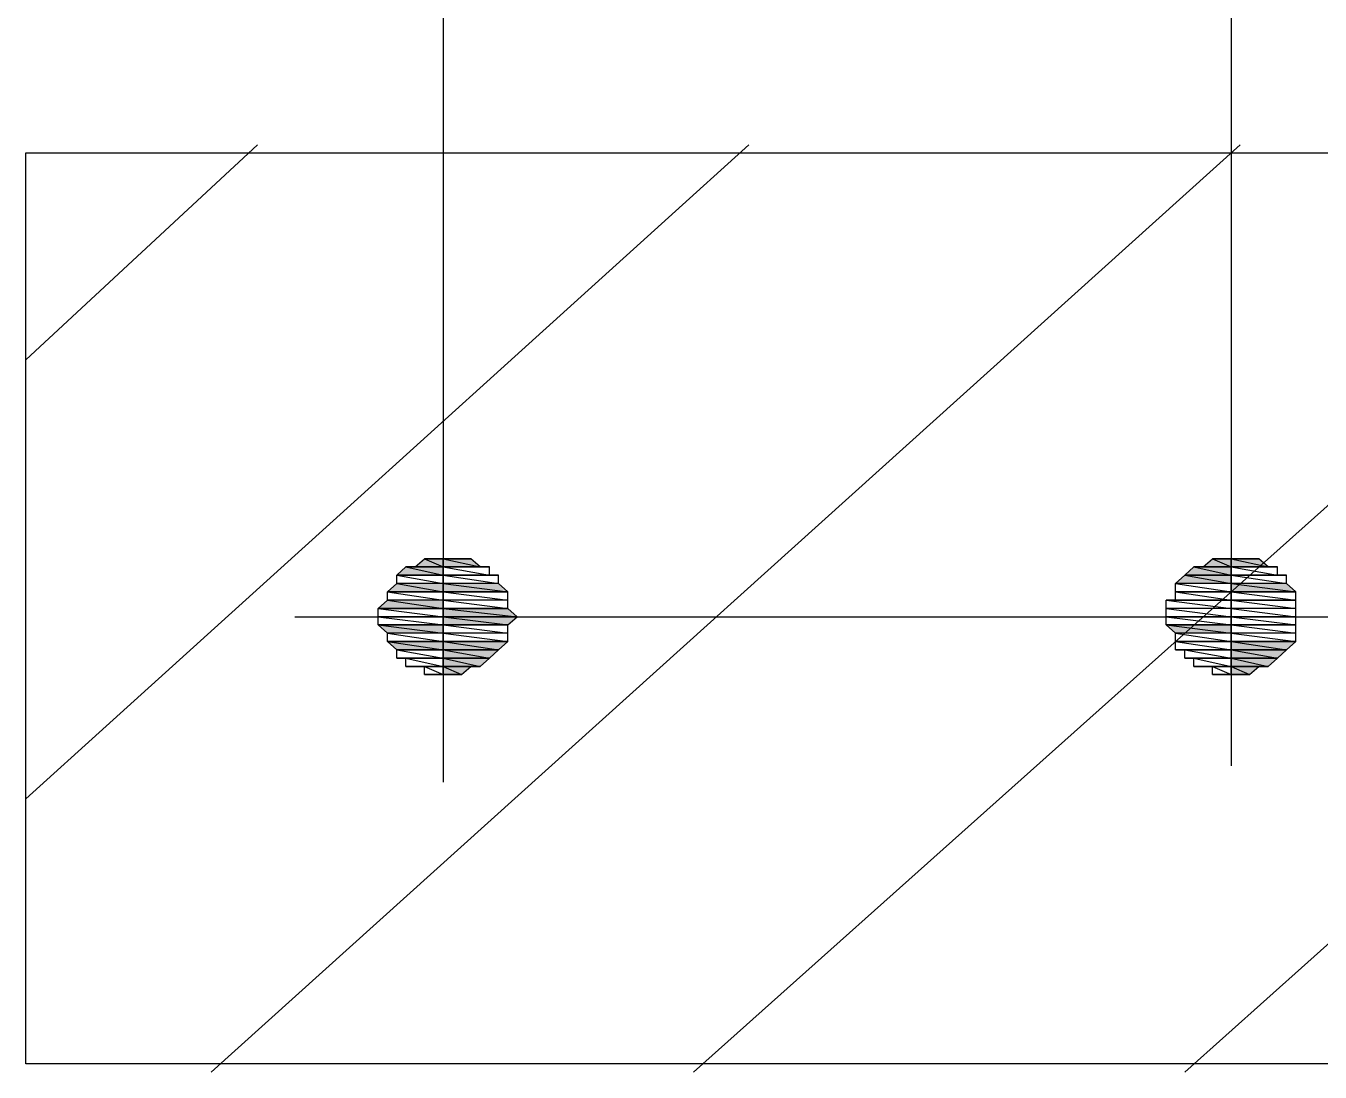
# Model space of a CAD drawing. Header units: millimetres. Extents: x 0 to 420, y 0 to 297.
# Drawn here: x 164.18 to 169.87, y 23 to 27.6 of the extents above; entities that cross this region are included whole.
import ezdxf

# ---------------------------------------------------------------- set-up
doc = ezdxf.new("R2010")
doc.units = ezdxf.units.MM

# ---------------------------------------------------------------- blocks, each defined once
blk = doc.blocks.new('0_TCM_4503_AIVD_AD_NOTE_BLOCK-43783565-2284')
at = {"linetype": 'Continuous'}
for points in [[(165.8084, 25.1833), (166.0122, 25.1833), (165.8492, 25.2197)], [(165.8492, 25.2197), (165.8899, 25.2197), (166.0122, 25.2197)], [(165.8492, 25.2197), (166.0122, 25.1833), (166.0122, 25.2197)], [(165.8899, 25.2197), (166.0122, 25.2197), (165.9307, 25.2561)], [(165.9307, 25.2561), (166.0122, 25.2197), (166.0122, 25.2561)], [(166.0122, 25.2561), (166.1751, 25.2197), (166.1344, 25.2561)], [(166.0122, 25.2197), (166.1751, 25.2197), (166.0122, 25.2561)], [(169.2718, 25.1833), (169.4755, 25.1833), (169.3126, 25.2197)], [(169.3126, 25.2197), (169.3533, 25.2197), (169.4755, 25.2197)], [(169.3126, 25.2197), (169.4755, 25.1833), (169.4755, 25.2197)], [(169.3533, 25.2197), (169.4755, 25.2197), (169.394, 25.2561)], [(169.394, 25.2561), (169.4755, 25.2197), (169.4755, 25.2561)], [(169.4755, 25.2561), (169.6385, 25.2197), (169.5978, 25.2561)], [(169.4755, 25.2197), (169.6385, 25.2197), (169.4755, 25.2561)], [(165.7677, 25.1106), (166.0122, 25.1106), (165.8084, 25.147)], [(165.8084, 25.147), (166.0122, 25.1106), (166.0122, 25.147)], [(166.0122, 25.147), (166.2974, 25.1106), (166.2566, 25.147)], [(166.0122, 25.1106), (166.2974, 25.1106), (166.0122, 25.147)], [(169.2311, 25.147), (169.4755, 25.147), (169.2718, 25.1833)], [(169.2718, 25.1833), (169.4755, 25.147), (169.4755, 25.1833)], [(169.4755, 25.147), (169.7608, 25.1106), (169.72, 25.147)], [(169.4755, 25.1106), (169.7608, 25.1106), (169.4755, 25.147)], [(165.7269, 25.0378), (166.0122, 25.0378), (165.7677, 25.0742)], [(165.7677, 25.0742), (166.0122, 25.0378), (166.0122, 25.0742)], [(166.0122, 25.0378), (166.3381, 25.0014), (166.2974, 25.0378)], [(166.0122, 25.0014), (166.3381, 25.0014), (166.0122, 25.0378)], [(166.0122, 25.0014), (166.2974, 24.965), (166.3381, 25.0014)], [(166.0122, 24.965), (166.2974, 24.965), (166.0122, 25.0014)], [(165.7269, 24.965), (166.0122, 24.9286), (166.0122, 24.965)], [(165.7677, 24.9286), (166.0122, 24.9286), (165.7269, 24.965)], [(169.1903, 24.965), (169.4755, 24.9286), (169.4755, 24.965)], [(169.2311, 24.9286), (169.4755, 24.9286), (169.1903, 24.965)], [(165.7677, 24.8922), (166.0122, 24.8558), (166.0122, 24.8922)], [(165.8084, 24.8558), (166.0122, 24.8558), (165.7677, 24.8922)], [(166.0122, 24.8922), (166.2566, 24.8558), (166.2974, 24.8922)], [(166.0122, 24.8558), (166.2566, 24.8558), (166.0122, 24.8922)], [(169.4755, 24.8922), (169.72, 24.8558), (169.7608, 24.8922)], [(169.4755, 24.8558), (169.72, 24.8558), (169.4755, 24.8922)], [(166.0122, 24.8558), (166.2159, 24.8195), (166.2566, 24.8558)], [(166.0122, 24.8195), (166.2159, 24.8195), (166.0122, 24.8558)], [(166.0122, 24.8195), (166.1751, 24.7831), (166.2159, 24.8195)], [(166.0122, 24.7831), (166.1751, 24.7831), (166.0122, 24.8195)], [(169.4755, 24.8558), (169.6793, 24.8195), (169.72, 24.8558)], [(169.4755, 24.8195), (169.6793, 24.8195), (169.4755, 24.8558)], [(169.4755, 24.8195), (169.6385, 24.7831), (169.6793, 24.8195)], [(169.4755, 24.7831), (169.6385, 24.7831), (169.4755, 24.8195)], [(166.0122, 24.7831), (166.0936, 24.7467), (166.1344, 24.7831)], [(166.0122, 24.7467), (166.0936, 24.7467), (166.0122, 24.7831)], [(169.4755, 24.7831), (169.557, 24.7467), (169.5978, 24.7831)], [(169.4755, 24.7467), (169.557, 24.7467), (169.4755, 24.7831)]]:
    blk.add_hatch(color=7, dxfattribs=at).paths.add_polyline_path(points)
at = {"color": 7, "linetype": 'Continuous'}
for p, q in [((169.4755, 37.7376), (169.4755, 24.3464)), ((166.0122, 37.7012), (166.0122, 24.2736)), ((164.1786, 24.2008), (167.3568, 27.0756)), ((164.1786, 26.1295), (165.1972, 27.0756)), ((164.1786, 23.0364), (164.1786, 27.0392)), ((164.1786, 27.0392), (174.8132, 27.0392)), ((164.9935, 23), (169.5163, 27.0756)), ((167.1123, 23), (171.6758, 27.0756)), ((169.2718, 23), (173.8353, 27.0756)), ((165.8084, 25.1833), (165.8492, 25.2197)), ((165.8899, 25.2197), (165.8492, 25.2197)), ((165.8492, 25.2197), (166.0122, 25.2197)), ((166.0122, 25.2197), (165.8492, 25.2197)), ((165.8492, 25.2197), (166.0122, 25.2197)), ((166.0122, 25.2197), (165.8492, 25.2197)), ((165.8492, 25.2197), (166.0122, 25.2197)), ((166.0122, 25.2197), (165.8492, 25.2197)), ((165.8492, 25.2197), (166.0122, 25.1833)), ((165.8492, 25.2197), (166.0122, 25.1833)), ((165.8899, 25.2197), (165.9307, 25.2561)), ((166.0122, 25.2197), (165.8899, 25.2197)), ((166.0122, 25.2197), (165.8899, 25.2197)), ((165.8899, 25.2197), (166.0122, 25.2197)), ((166.0122, 25.2197), (165.8899, 25.2197)), ((166.0122, 25.2561), (165.9307, 25.2561)), ((165.9307, 25.2561), (165.9714, 25.2561)), ((166.0122, 25.2561), (165.9307, 25.2561)), ((165.9307, 25.2561), (166.0122, 25.2561)), ((165.9307, 25.2561), (166.0122, 25.2561)), ((166.0122, 25.2561), (165.9307, 25.2561)), ((166.0122, 25.2561), (165.9307, 25.2561)), ((165.9307, 25.2561), (166.0122, 25.2197)), ((165.9307, 25.2561), (166.0122, 25.2197)), ((166.0122, 25.2561), (165.9714, 25.2561)), ((165.9714, 25.2561), (166.0122, 25.2561)), ((166.0122, 25.2561), (165.9714, 25.2561)), ((165.9714, 25.2561), (166.0122, 25.2561)), ((165.9714, 25.2561), (166.0122, 25.2561)), ((166.0122, 25.2197), (166.0122, 25.2561)), ((166.0122, 25.2561), (166.0529, 25.2561)), ((166.0529, 25.2561), (166.0122, 25.2561)), ((166.0936, 25.2561), (166.0122, 25.2561)), ((166.0122, 25.2561), (166.0936, 25.2561)), ((166.0122, 25.2561), (166.0936, 25.2561)), ((166.0936, 25.2561), (166.0122, 25.2561)), ((166.0936, 25.2561), (166.0122, 25.2561)), ((166.0122, 25.2561), (166.0936, 25.2561)), ((166.0936, 25.2561), (166.0122, 25.2561)), ((166.0122, 25.2561), (166.0529, 25.2561)), ((166.1344, 25.2561), (166.0122, 25.2561)), ((166.0122, 25.2561), (166.1344, 25.2561)), ((166.1344, 25.2561), (166.0122, 25.2561)), ((166.0122, 25.2561), (166.0936, 25.2561)), ((166.1344, 25.2561), (166.0122, 25.2561)), ((166.0122, 25.2561), (166.1751, 25.2197)), ((166.0122, 25.2561), (166.1751, 25.2197)), ((166.0122, 25.2197), (166.0122, 25.2561)), ((166.0122, 25.1833), (166.0122, 25.2197)), ((166.1751, 25.2197), (166.0122, 25.2197)), ((166.1751, 25.2197), (166.0122, 25.2197)), ((166.0122, 25.2197), (166.1751, 25.2197)), ((166.0122, 25.2197), (166.1751, 25.2197)), ((166.1751, 25.2197), (166.0122, 25.2197)), ((166.2159, 25.2197), (166.0122, 25.2197)), ((166.0122, 25.2197), (166.2159, 25.2197)), ((166.2159, 25.2197), (166.0122, 25.2197)), ((166.0122, 25.2197), (166.1751, 25.2197)), ((166.2159, 25.2197), (166.0122, 25.2197)), ((166.0122, 25.2197), (166.2159, 25.1833)), ((166.0122, 25.2197), (166.2159, 25.1833)), ((166.0122, 25.1833), (166.0122, 25.2197)), ((166.0529, 25.2561), (166.0936, 25.2561)), ((166.0936, 25.2561), (166.1344, 25.2561)), ((166.1751, 25.2197), (166.1344, 25.2561)), ((166.1751, 25.2197), (166.2159, 25.2197)), ((166.2159, 25.1833), (166.2159, 25.2197)), ((169.2718, 25.1833), (169.3126, 25.2197)), ((169.3533, 25.2197), (169.3126, 25.2197)), ((169.3126, 25.2197), (169.4755, 25.2197)), ((169.4755, 25.2197), (169.3126, 25.2197)), ((169.3126, 25.2197), (169.4755, 25.2197)), ((169.4755, 25.2197), (169.3126, 25.2197)), ((169.3126, 25.2197), (169.4755, 25.2197)), ((169.4755, 25.2197), (169.3126, 25.2197)), ((169.3126, 25.2197), (169.4755, 25.1833)), ((169.3126, 25.2197), (169.4755, 25.1833)), ((169.3533, 25.2197), (169.394, 25.2561)), ((169.4755, 25.2197), (169.3533, 25.2197)), ((169.4755, 25.2197), (169.3533, 25.2197)), ((169.3533, 25.2197), (169.4755, 25.2197)), ((169.4755, 25.2197), (169.3533, 25.2197)), ((169.4755, 25.2561), (169.394, 25.2561)), ((169.394, 25.2561), (169.4348, 25.2561)), ((169.4755, 25.2561), (169.394, 25.2561)), ((169.394, 25.2561), (169.4755, 25.2561)), ((169.394, 25.2561), (169.4755, 25.2561)), ((169.4755, 25.2561), (169.394, 25.2561)), ((169.4755, 25.2561), (169.394, 25.2561)), ((169.394, 25.2561), (169.4755, 25.2197)), ((169.394, 25.2561), (169.4755, 25.2197)), ((169.4755, 25.2561), (169.4348, 25.2561)), ((169.4348, 25.2561), (169.4755, 25.2561)), ((169.4755, 25.2561), (169.4348, 25.2561)), ((169.4348, 25.2561), (169.4755, 25.2561)), ((169.4348, 25.2561), (169.4755, 25.2561)), ((169.4755, 25.2197), (169.4755, 25.2561)), ((169.4755, 25.2561), (169.5163, 25.2561)), ((169.5163, 25.2561), (169.4755, 25.2561)), ((169.557, 25.2561), (169.4755, 25.2561)), ((169.4755, 25.2561), (169.557, 25.2561)), ((169.4755, 25.2561), (169.557, 25.2561)), ((169.557, 25.2561), (169.4755, 25.2561)), ((169.557, 25.2561), (169.4755, 25.2561)), ((169.4755, 25.2561), (169.557, 25.2561)), ((169.557, 25.2561), (169.4755, 25.2561)), ((169.4755, 25.2561), (169.5163, 25.2561)), ((169.5978, 25.2561), (169.4755, 25.2561)), ((169.4755, 25.2561), (169.5978, 25.2561)), ((169.5978, 25.2561), (169.4755, 25.2561)), ((169.4755, 25.2561), (169.557, 25.2561)), ((169.5978, 25.2561), (169.4755, 25.2561)), ((169.4755, 25.2561), (169.6385, 25.2197)), ((169.4755, 25.2561), (169.6385, 25.2197)), ((169.4755, 25.2197), (169.4755, 25.2561)), ((169.4755, 25.1833), (169.4755, 25.2197)), ((169.6385, 25.2197), (169.4755, 25.2197)), ((169.6385, 25.2197), (169.4755, 25.2197)), ((169.4755, 25.2197), (169.6385, 25.2197)), ((169.4755, 25.2197), (169.6385, 25.2197)), ((169.6385, 25.2197), (169.4755, 25.2197)), ((169.6793, 25.2197), (169.4755, 25.2197)), ((169.4755, 25.2197), (169.6793, 25.2197)), ((169.6793, 25.2197), (169.4755, 25.2197)), ((169.4755, 25.2197), (169.6385, 25.2197)), ((169.6793, 25.2197), (169.4755, 25.2197)), ((169.4755, 25.2197), (169.6793, 25.1833)), ((169.4755, 25.2197), (169.6793, 25.1833)), ((169.4755, 25.1833), (169.4755, 25.2197)), ((169.5163, 25.2561), (169.557, 25.2561)), ((169.557, 25.2561), (169.5978, 25.2561)), ((169.6385, 25.2197), (169.5978, 25.2561)), ((169.6385, 25.2197), (169.6793, 25.2197)), ((169.6793, 25.1833), (169.6793, 25.2197)), ((165.7677, 25.1106), (165.8084, 25.147)), ((166.0122, 25.1833), (165.8084, 25.1833)), ((166.0122, 25.1833), (165.8084, 25.1833)), ((165.8084, 25.1833), (166.0122, 25.1833)), ((165.8084, 25.1833), (166.0122, 25.1833)), ((166.0122, 25.1833), (165.8084, 25.1833)), ((166.0122, 25.1833), (165.8084, 25.1833)), ((165.8084, 25.1833), (166.0122, 25.147)), ((165.8084, 25.1833), (166.0122, 25.147)), ((165.8084, 25.147), (165.8084, 25.1833)), ((166.0122, 25.147), (165.8084, 25.147)), ((166.0122, 25.147), (165.8084, 25.147)), ((165.8084, 25.147), (166.0122, 25.1106)), ((165.8084, 25.147), (166.0122, 25.1106)), ((166.0122, 25.147), (166.0122, 25.1833)), ((166.2159, 25.1833), (166.0122, 25.1833)), ((166.2566, 25.1833), (166.0122, 25.1833)), ((166.0122, 25.1833), (166.2566, 25.1833)), ((166.2566, 25.1833), (166.0122, 25.1833)), ((166.0122, 25.1833), (166.2159, 25.1833)), ((166.2566, 25.1833), (166.0122, 25.1833)), ((166.0122, 25.1833), (166.2566, 25.147)), ((166.0122, 25.1833), (166.2566, 25.147)), ((166.0122, 25.147), (166.0122, 25.1833)), ((166.0122, 25.1106), (166.0122, 25.147)), ((166.2566, 25.147), (166.0122, 25.147)), ((166.2566, 25.147), (166.0122, 25.147)), ((166.0122, 25.147), (166.2974, 25.1106)), ((166.0122, 25.147), (166.2974, 25.1106)), ((166.0122, 25.1106), (166.0122, 25.147)), ((166.2159, 25.1833), (166.2566, 25.1833)), ((166.2566, 25.147), (166.2566, 25.1833)), ((166.2974, 25.1106), (166.2566, 25.147)), ((169.2311, 25.147), (169.2718, 25.1833)), ((169.4755, 25.147), (169.2311, 25.147)), ((169.4755, 25.147), (169.2311, 25.147)), ((169.2311, 25.147), (169.4755, 25.1106)), ((169.2311, 25.147), (169.4755, 25.1106)), ((169.2311, 25.1106), (169.2311, 25.147)), ((169.4755, 25.1833), (169.2718, 25.1833)), ((169.4755, 25.1833), (169.2718, 25.1833)), ((169.2718, 25.1833), (169.4755, 25.1833)), ((169.2718, 25.1833), (169.4755, 25.1833)), ((169.4755, 25.1833), (169.2718, 25.1833)), ((169.4755, 25.1833), (169.2718, 25.1833)), ((169.2718, 25.1833), (169.4755, 25.147)), ((169.2718, 25.1833), (169.4755, 25.147)), ((169.4755, 25.147), (169.4755, 25.1833)), ((169.6793, 25.1833), (169.4755, 25.1833)), ((169.72, 25.1833), (169.4755, 25.1833)), ((169.4755, 25.1833), (169.72, 25.1833)), ((169.72, 25.1833), (169.4755, 25.1833)), ((169.4755, 25.1833), (169.6793, 25.1833)), ((169.72, 25.1833), (169.4755, 25.1833)), ((169.4755, 25.1833), (169.72, 25.147)), ((169.4755, 25.1833), (169.72, 25.147)), ((169.4755, 25.147), (169.4755, 25.1833)), ((169.4755, 25.1106), (169.4755, 25.147)), ((169.72, 25.147), (169.4755, 25.147)), ((169.72, 25.147), (169.4755, 25.147)), ((169.4755, 25.147), (169.7608, 25.1106)), ((169.4755, 25.147), (169.7608, 25.1106)), ((169.4755, 25.1106), (169.4755, 25.147)), ((169.6793, 25.1833), (169.72, 25.1833)), ((169.72, 25.147), (169.72, 25.1833)), ((169.7608, 25.1106), (169.72, 25.147)), ((166.0122, 25.1106), (165.7677, 25.1106)), ((166.0122, 25.1106), (165.7677, 25.1106)), ((165.7677, 25.1106), (166.0122, 25.1106)), ((165.7677, 25.1106), (166.0122, 25.1106)), ((166.0122, 25.1106), (165.7677, 25.1106)), ((166.0122, 25.1106), (165.7677, 25.1106)), ((165.7677, 25.1106), (166.0122, 25.0742)), ((165.7677, 25.1106), (166.0122, 25.0742)), ((165.7677, 25.0742), (165.7677, 25.1106)), ((166.0122, 25.0742), (166.0122, 25.1106)), ((166.2974, 25.1106), (166.0122, 25.1106)), ((166.2974, 25.1106), (166.0122, 25.1106)), ((166.0122, 25.1106), (166.2974, 25.1106)), ((166.0122, 25.1106), (166.2974, 25.1106)), ((166.2974, 25.1106), (166.0122, 25.1106)), ((166.2974, 25.1106), (166.0122, 25.1106)), ((166.0122, 25.1106), (166.2974, 25.0742)), ((166.0122, 25.1106), (166.2974, 25.0742)), ((166.0122, 25.0742), (166.0122, 25.1106)), ((166.2974, 25.0742), (166.2974, 25.1106)), ((169.4755, 25.1106), (169.2311, 25.1106)), ((169.4755, 25.1106), (169.2311, 25.1106)), ((169.2311, 25.1106), (169.4755, 25.1106)), ((169.2311, 25.1106), (169.4755, 25.1106)), ((169.4755, 25.1106), (169.2311, 25.1106)), ((169.4755, 25.1106), (169.2311, 25.1106)), ((169.2311, 25.1106), (169.4755, 25.0742)), ((169.2311, 25.1106), (169.4755, 25.0742)), ((169.2311, 25.0742), (169.2311, 25.1106)), ((169.4755, 25.0742), (169.4755, 25.1106)), ((169.7608, 25.1106), (169.4755, 25.1106)), ((169.7608, 25.1106), (169.4755, 25.1106)), ((169.4755, 25.1106), (169.7608, 25.1106)), ((169.4755, 25.1106), (169.7608, 25.1106)), ((169.7608, 25.1106), (169.4755, 25.1106)), ((169.7608, 25.1106), (169.4755, 25.1106)), ((169.4755, 25.1106), (169.7608, 25.0742)), ((169.4755, 25.1106), (169.7608, 25.0742)), ((169.4755, 25.0742), (169.4755, 25.1106)), ((169.7608, 25.0742), (169.7608, 25.1106)), ((165.7269, 25.0378), (165.7677, 25.0742)), ((166.0122, 25.0378), (165.7269, 25.0378)), ((166.0122, 25.0378), (165.7269, 25.0378)), ((165.7269, 25.0378), (166.0122, 25.0378)), ((165.7269, 25.0378), (166.0122, 25.0378)), ((166.0122, 25.0378), (165.7269, 25.0378)), ((166.0122, 25.0378), (165.7269, 25.0378)), ((165.7269, 25.0378), (166.0122, 25.0014)), ((165.7269, 25.0378), (166.0122, 25.0014)), ((165.7269, 25.0014), (165.7269, 25.0378)), ((166.0122, 25.0742), (165.7677, 25.0742)), ((166.0122, 25.0742), (165.7677, 25.0742)), ((165.7677, 25.0742), (166.0122, 25.0378)), ((165.7677, 25.0742), (166.0122, 25.0378)), ((166.0122, 25.0378), (166.0122, 25.0742)), ((166.2974, 25.0742), (166.0122, 25.0742)), ((166.2974, 25.0742), (166.0122, 25.0742)), ((166.0122, 25.0742), (166.2974, 25.0378)), ((166.0122, 25.0742), (166.2974, 25.0378)), ((166.0122, 25.0378), (166.0122, 25.0742)), ((166.0122, 25.0014), (166.0122, 25.0378)), ((166.2974, 25.0378), (166.0122, 25.0378)), ((166.2974, 25.0378), (166.0122, 25.0378)), ((166.0122, 25.0378), (166.2974, 25.0378)), ((166.0122, 25.0378), (166.2974, 25.0378)), ((166.2974, 25.0378), (166.0122, 25.0378)), ((166.2974, 25.0378), (166.0122, 25.0378)), ((166.0122, 25.0378), (166.3381, 25.0014)), ((166.0122, 25.0378), (166.3381, 25.0014)), ((166.0122, 25.0014), (166.0122, 25.0378)), ((166.2974, 25.0378), (166.2974, 25.0742)), ((166.3381, 25.0014), (166.2974, 25.0378)), ((169.2311, 25.0742), (169.1903, 25.0742)), ((169.1903, 25.0742), (169.4755, 25.0742)), ((169.4755, 25.0742), (169.1903, 25.0742)), ((169.1903, 25.0742), (169.4755, 25.0378)), ((169.1903, 25.0742), (169.4755, 25.0378)), ((169.1903, 25.0378), (169.1903, 25.0742)), ((169.4755, 25.0378), (169.1903, 25.0378)), ((169.4755, 25.0378), (169.1903, 25.0378)), ((169.1903, 25.0378), (169.4755, 25.0014)), ((169.1903, 25.0378), (169.4755, 25.0014)), ((169.1903, 25.0014), (169.1903, 25.0378)), ((169.4755, 25.0742), (169.2311, 25.0742)), ((169.4755, 25.0742), (169.2311, 25.0742)), ((169.2311, 25.0742), (169.4755, 25.0742)), ((169.4755, 25.0742), (169.2311, 25.0742)), ((169.4755, 25.0378), (169.4755, 25.0742)), ((169.7608, 25.0742), (169.4755, 25.0742)), ((169.7608, 25.0742), (169.4755, 25.0742)), ((169.4755, 25.0742), (169.7608, 25.0742)), ((169.4755, 25.0742), (169.7608, 25.0742)), ((169.7608, 25.0742), (169.4755, 25.0742)), ((169.7608, 25.0742), (169.4755, 25.0742)), ((169.4755, 25.0742), (169.7608, 25.0378)), ((169.4755, 25.0742), (169.7608, 25.0378)), ((169.4755, 25.0378), (169.4755, 25.0742)), ((169.4755, 25.0014), (169.4755, 25.0378)), ((169.7608, 25.0378), (169.4755, 25.0378)), ((169.7608, 25.0378), (169.4755, 25.0378)), ((169.4755, 25.0378), (169.7608, 25.0014)), ((169.4755, 25.0378), (169.7608, 25.0014)), ((169.4755, 25.0014), (169.4755, 25.0378)), ((169.7608, 25.0378), (169.7608, 25.0742)), ((169.7608, 25.0014), (169.7608, 25.0378)), ((165.3602, 25.0014), (173.5909, 25.0014)), ((166.0122, 25.0014), (165.7269, 25.0014)), ((166.0122, 25.0014), (165.7269, 25.0014)), ((165.7269, 25.0014), (166.0122, 24.965)), ((165.7269, 25.0014), (166.0122, 24.965)), ((165.7269, 24.965), (165.7269, 25.0014)), ((166.0122, 24.965), (166.0122, 25.0014)), ((166.3381, 25.0014), (166.0122, 25.0014)), ((166.3381, 25.0014), (166.0122, 25.0014)), ((166.0122, 25.0014), (166.2974, 24.965)), ((166.0122, 25.0014), (166.2974, 24.965)), ((166.0122, 24.965), (166.0122, 25.0014)), ((166.2974, 24.965), (166.3381, 25.0014)), ((169.4755, 25.0014), (169.1903, 25.0014)), ((169.4755, 25.0014), (169.1903, 25.0014)), ((169.1903, 25.0014), (169.4755, 24.965)), ((169.1903, 25.0014), (169.4755, 24.965)), ((169.1903, 24.965), (169.1903, 25.0014)), ((169.4755, 24.965), (169.4755, 25.0014)), ((169.7608, 25.0014), (169.4755, 25.0014)), ((169.7608, 25.0014), (169.4755, 25.0014)), ((169.4755, 25.0014), (169.7608, 24.965)), ((169.4755, 25.0014), (169.7608, 24.965)), ((169.4755, 24.965), (169.4755, 25.0014)), ((169.7608, 24.965), (169.7608, 25.0014)), ((166.0122, 24.965), (165.7269, 24.965)), ((166.0122, 24.965), (165.7269, 24.965)), ((165.7269, 24.965), (166.0122, 24.965)), ((165.7269, 24.965), (166.0122, 24.965)), ((166.0122, 24.965), (165.7269, 24.965)), ((166.0122, 24.965), (165.7269, 24.965)), ((165.7269, 24.965), (166.0122, 24.9286)), ((165.7269, 24.965), (166.0122, 24.9286)), ((165.7677, 24.9286), (165.7269, 24.965)), ((166.0122, 24.9286), (165.7677, 24.9286)), ((166.0122, 24.9286), (165.7677, 24.9286)), ((165.7677, 24.9286), (166.0122, 24.8922)), ((165.7677, 24.9286), (166.0122, 24.8922)), ((165.7677, 24.8922), (165.7677, 24.9286)), ((166.0122, 24.9286), (166.0122, 24.965)), ((166.2974, 24.965), (166.0122, 24.965)), ((166.2974, 24.965), (166.0122, 24.965)), ((166.0122, 24.965), (166.2974, 24.965)), ((166.0122, 24.965), (166.2974, 24.965)), ((166.2974, 24.965), (166.0122, 24.965)), ((166.2974, 24.965), (166.0122, 24.965)), ((166.0122, 24.965), (166.2974, 24.9286)), ((166.0122, 24.965), (166.2974, 24.9286)), ((166.0122, 24.9286), (166.0122, 24.965)), ((166.0122, 24.8922), (166.0122, 24.9286)), ((166.2974, 24.9286), (166.0122, 24.9286)), ((166.2974, 24.9286), (166.0122, 24.9286)), ((166.0122, 24.9286), (166.2974, 24.8922)), ((166.0122, 24.9286), (166.2974, 24.8922)), ((166.0122, 24.8922), (166.0122, 24.9286)), ((166.2974, 24.9286), (166.2974, 24.965)), ((166.2974, 24.8922), (166.2974, 24.9286)), ((169.4755, 24.965), (169.1903, 24.965)), ((169.4755, 24.965), (169.1903, 24.965)), ((169.1903, 24.965), (169.4755, 24.965)), ((169.1903, 24.965), (169.4755, 24.965)), ((169.4755, 24.965), (169.1903, 24.965)), ((169.4755, 24.965), (169.1903, 24.965)), ((169.1903, 24.965), (169.4755, 24.9286)), ((169.1903, 24.965), (169.4755, 24.9286)), ((169.2311, 24.9286), (169.1903, 24.965)), ((169.4755, 24.9286), (169.2311, 24.9286)), ((169.4755, 24.9286), (169.2311, 24.9286)), ((169.2311, 24.9286), (169.4755, 24.8922)), ((169.2311, 24.9286), (169.4755, 24.8922)), ((169.2311, 24.8922), (169.2311, 24.9286)), ((169.4755, 24.9286), (169.4755, 24.965)), ((169.7608, 24.965), (169.4755, 24.965)), ((169.7608, 24.965), (169.4755, 24.965)), ((169.4755, 24.965), (169.7608, 24.965)), ((169.4755, 24.965), (169.7608, 24.965)), ((169.7608, 24.965), (169.4755, 24.965)), ((169.7608, 24.965), (169.4755, 24.965)), ((169.4755, 24.965), (169.7608, 24.9286)), ((169.4755, 24.965), (169.7608, 24.9286)), ((169.4755, 24.9286), (169.4755, 24.965)), ((169.4755, 24.8922), (169.4755, 24.9286)), ((169.7608, 24.9286), (169.4755, 24.9286)), ((169.7608, 24.9286), (169.4755, 24.9286)), ((169.4755, 24.9286), (169.7608, 24.8922)), ((169.4755, 24.9286), (169.7608, 24.8922)), ((169.4755, 24.8922), (169.4755, 24.9286)), ((169.7608, 24.9286), (169.7608, 24.965)), ((169.7608, 24.8922), (169.7608, 24.9286)), ((166.0122, 24.8922), (165.7677, 24.8922)), ((166.0122, 24.8922), (165.7677, 24.8922)), ((165.7677, 24.8922), (166.0122, 24.8922)), ((165.7677, 24.8922), (166.0122, 24.8922)), ((166.0122, 24.8922), (165.7677, 24.8922)), ((166.0122, 24.8922), (165.7677, 24.8922)), ((165.7677, 24.8922), (166.0122, 24.8558)), ((165.7677, 24.8922), (166.0122, 24.8558)), ((165.8084, 24.8558), (165.7677, 24.8922)), ((166.0122, 24.8558), (166.0122, 24.8922)), ((166.2974, 24.8922), (166.0122, 24.8922)), ((166.2974, 24.8922), (166.0122, 24.8922)), ((166.0122, 24.8922), (166.2974, 24.8922)), ((166.0122, 24.8922), (166.2974, 24.8922)), ((166.2974, 24.8922), (166.0122, 24.8922)), ((166.2974, 24.8922), (166.0122, 24.8922)), ((166.0122, 24.8922), (166.2566, 24.8558)), ((166.0122, 24.8922), (166.2566, 24.8558)), ((166.0122, 24.8558), (166.0122, 24.8922)), ((166.2566, 24.8558), (166.2974, 24.8922)), ((169.4755, 24.8922), (169.2311, 24.8922)), ((169.4755, 24.8922), (169.2311, 24.8922)), ((169.2311, 24.8922), (169.4755, 24.8922)), ((169.2311, 24.8922), (169.4755, 24.8922)), ((169.4755, 24.8922), (169.2311, 24.8922)), ((169.4755, 24.8922), (169.2311, 24.8922)), ((169.2311, 24.8922), (169.4755, 24.8558)), ((169.2311, 24.8922), (169.4755, 24.8558)), ((169.2311, 24.8558), (169.2311, 24.8922)), ((169.4755, 24.8558), (169.4755, 24.8922)), ((169.7608, 24.8922), (169.4755, 24.8922)), ((169.7608, 24.8922), (169.4755, 24.8922)), ((169.4755, 24.8922), (169.7608, 24.8922)), ((169.4755, 24.8922), (169.7608, 24.8922)), ((169.7608, 24.8922), (169.4755, 24.8922)), ((169.7608, 24.8922), (169.4755, 24.8922)), ((169.4755, 24.8922), (169.72, 24.8558)), ((169.4755, 24.8922), (169.72, 24.8558)), ((169.4755, 24.8558), (169.4755, 24.8922)), ((169.72, 24.8558), (169.7608, 24.8922)), ((166.0122, 24.8558), (165.8084, 24.8558)), ((166.0122, 24.8558), (165.8084, 24.8558)), ((165.8084, 24.8558), (166.0122, 24.8558)), ((165.8084, 24.8558), (166.0122, 24.8558)), ((166.0122, 24.8558), (165.8084, 24.8558)), ((166.0122, 24.8558), (165.8084, 24.8558)), ((165.8084, 24.8558), (166.0122, 24.8195)), ((165.8084, 24.8558), (166.0122, 24.8195)), ((165.8084, 24.8195), (165.8084, 24.8558)), ((166.0122, 24.8195), (165.8084, 24.8195)), ((166.0122, 24.8195), (165.8084, 24.8195)), ((165.8084, 24.8195), (165.8492, 24.8195)), ((165.8084, 24.8195), (166.0122, 24.8195)), ((166.0122, 24.8195), (165.8084, 24.8195)), ((165.8492, 24.8195), (166.0122, 24.8195)), ((166.0122, 24.8195), (165.8492, 24.8195)), ((165.8492, 24.8195), (166.0122, 24.7831)), ((165.8492, 24.8195), (166.0122, 24.7831)), ((165.8492, 24.7831), (165.8492, 24.8195)), ((166.0122, 24.8195), (166.0122, 24.8558)), ((166.2566, 24.8558), (166.0122, 24.8558)), ((166.2566, 24.8558), (166.0122, 24.8558)), ((166.0122, 24.8558), (166.2566, 24.8558)), ((166.0122, 24.8558), (166.2566, 24.8558)), ((166.2566, 24.8558), (166.0122, 24.8558)), ((166.2566, 24.8558), (166.0122, 24.8558)), ((166.0122, 24.8558), (166.2159, 24.8195)), ((166.0122, 24.8558), (166.2159, 24.8195)), ((166.0122, 24.8195), (166.0122, 24.8558)), ((166.0122, 24.7831), (166.0122, 24.8195)), ((166.2159, 24.8195), (166.0122, 24.8195)), ((166.2159, 24.8195), (166.0122, 24.8195)), ((166.0122, 24.8195), (166.2159, 24.8195)), ((166.0122, 24.8195), (166.2159, 24.8195)), ((166.2159, 24.8195), (166.0122, 24.8195)), ((166.2159, 24.8195), (166.0122, 24.8195)), ((166.0122, 24.8195), (166.1751, 24.7831)), ((166.0122, 24.8195), (166.1751, 24.7831)), ((166.0122, 24.7831), (166.0122, 24.8195)), ((166.1751, 24.7831), (166.2159, 24.8195)), ((166.2159, 24.8195), (166.2566, 24.8558)), ((169.4755, 24.8558), (169.2311, 24.8558)), ((169.4755, 24.8558), (169.2311, 24.8558)), ((169.2311, 24.8558), (169.2718, 24.8558)), ((169.2311, 24.8558), (169.4755, 24.8558)), ((169.4755, 24.8558), (169.2311, 24.8558)), ((169.2718, 24.8558), (169.4755, 24.8558)), ((169.4755, 24.8558), (169.2718, 24.8558)), ((169.2718, 24.8558), (169.4755, 24.8195)), ((169.2718, 24.8558), (169.4755, 24.8195)), ((169.2718, 24.8195), (169.2718, 24.8558)), ((169.4755, 24.8195), (169.2718, 24.8195)), ((169.4755, 24.8195), (169.2718, 24.8195)), ((169.2718, 24.8195), (169.3126, 24.8195)), ((169.2718, 24.8195), (169.4755, 24.8195)), ((169.4755, 24.8195), (169.2718, 24.8195)), ((169.3126, 24.8195), (169.4755, 24.8195)), ((169.4755, 24.8195), (169.3126, 24.8195)), ((169.3126, 24.8195), (169.4755, 24.7831)), ((169.3126, 24.8195), (169.4755, 24.7831)), ((169.3126, 24.7831), (169.3126, 24.8195)), ((169.4755, 24.8195), (169.4755, 24.8558)), ((169.72, 24.8558), (169.4755, 24.8558)), ((169.72, 24.8558), (169.4755, 24.8558)), ((169.4755, 24.8558), (169.72, 24.8558)), ((169.4755, 24.8558), (169.72, 24.8558)), ((169.72, 24.8558), (169.4755, 24.8558)), ((169.72, 24.8558), (169.4755, 24.8558)), ((169.4755, 24.8558), (169.6793, 24.8195)), ((169.4755, 24.8558), (169.6793, 24.8195)), ((169.4755, 24.8195), (169.4755, 24.8558)), ((169.4755, 24.7831), (169.4755, 24.8195)), ((169.6793, 24.8195), (169.4755, 24.8195)), ((169.6793, 24.8195), (169.4755, 24.8195)), ((169.4755, 24.8195), (169.6793, 24.8195)), ((169.4755, 24.8195), (169.6793, 24.8195)), ((169.6793, 24.8195), (169.4755, 24.8195)), ((169.6793, 24.8195), (169.4755, 24.8195)), ((169.4755, 24.8195), (169.6385, 24.7831)), ((169.4755, 24.8195), (169.6385, 24.7831)), ((169.4755, 24.7831), (169.4755, 24.8195)), ((169.6385, 24.7831), (169.6793, 24.8195)), ((169.6793, 24.8195), (169.72, 24.8558)), ((166.0122, 24.7831), (165.8492, 24.7831)), ((166.0122, 24.7831), (165.8492, 24.7831)), ((165.8492, 24.7831), (165.8899, 24.7831)), ((165.8492, 24.7831), (166.0122, 24.7831)), ((166.0122, 24.7831), (165.8492, 24.7831)), ((165.8899, 24.7831), (166.0122, 24.7831)), ((166.0122, 24.7831), (165.8899, 24.7831)), ((165.8899, 24.7831), (166.0122, 24.7831)), ((165.8899, 24.7831), (166.0122, 24.7831)), ((165.9307, 24.7831), (165.8899, 24.7831)), ((166.0122, 24.7831), (165.9307, 24.7831)), ((166.0122, 24.7831), (165.9307, 24.7831)), ((165.9307, 24.7831), (166.0122, 24.7467)), ((165.9307, 24.7831), (166.0122, 24.7467)), ((165.9307, 24.7467), (165.9307, 24.7831)), ((166.0122, 24.7467), (165.9307, 24.7467)), ((166.0122, 24.7467), (165.9307, 24.7467)), ((165.9307, 24.7467), (165.9714, 24.7467)), ((165.9307, 24.7467), (166.0122, 24.7467)), ((166.0122, 24.7467), (165.9307, 24.7467)), ((165.9714, 24.7467), (166.0122, 24.7467)), ((166.0122, 24.7467), (165.9714, 24.7467)), ((165.9714, 24.7467), (166.0122, 24.7467)), ((166.0122, 24.7467), (165.9714, 24.7467)), ((165.9714, 24.7467), (166.0122, 24.7467)), ((166.0122, 24.7467), (166.0122, 24.7831)), ((166.1751, 24.7831), (166.0122, 24.7831)), ((166.1751, 24.7831), (166.0122, 24.7831)), ((166.0122, 24.7831), (166.1751, 24.7831)), ((166.0122, 24.7831), (166.1751, 24.7831)), ((166.1751, 24.7831), (166.0122, 24.7831)), ((166.1344, 24.7831), (166.0122, 24.7831)), ((166.0122, 24.7831), (166.1344, 24.7831)), ((166.1344, 24.7831), (166.0122, 24.7831)), ((166.0122, 24.7831), (166.1751, 24.7831)), ((166.1344, 24.7831), (166.0122, 24.7831)), ((166.0122, 24.7831), (166.0936, 24.7467)), ((166.0122, 24.7831), (166.0936, 24.7467)), ((166.0122, 24.7467), (166.0122, 24.7831)), ((166.0936, 24.7467), (166.0122, 24.7467)), ((166.0936, 24.7467), (166.0122, 24.7467)), ((166.0122, 24.7467), (166.0936, 24.7467)), ((166.0122, 24.7467), (166.0936, 24.7467)), ((166.0936, 24.7467), (166.0122, 24.7467)), ((166.0529, 24.7467), (166.0122, 24.7467)), ((166.0122, 24.7467), (166.0529, 24.7467)), ((166.0529, 24.7467), (166.0122, 24.7467)), ((166.0122, 24.7467), (166.0529, 24.7467)), ((166.0122, 24.7467), (166.0529, 24.7467)), ((166.0529, 24.7467), (166.0122, 24.7467)), ((166.0529, 24.7467), (166.0122, 24.7467)), ((166.0122, 24.7467), (166.0529, 24.7467)), ((166.0529, 24.7467), (166.0122, 24.7467)), ((166.0122, 24.7467), (166.0936, 24.7467)), ((166.0936, 24.7467), (166.0529, 24.7467)), ((166.0936, 24.7467), (166.1344, 24.7831)), ((166.1751, 24.7831), (166.1344, 24.7831)), ((169.4755, 24.7831), (169.3126, 24.7831)), ((169.4755, 24.7831), (169.3126, 24.7831)), ((169.3126, 24.7831), (169.3533, 24.7831)), ((169.3126, 24.7831), (169.4755, 24.7831)), ((169.4755, 24.7831), (169.3126, 24.7831)), ((169.3533, 24.7831), (169.4755, 24.7831)), ((169.4755, 24.7831), (169.3533, 24.7831)), ((169.3533, 24.7831), (169.4755, 24.7831)), ((169.3533, 24.7831), (169.4755, 24.7831)), ((169.394, 24.7831), (169.3533, 24.7831)), ((169.4755, 24.7831), (169.394, 24.7831)), ((169.4755, 24.7831), (169.394, 24.7831)), ((169.394, 24.7831), (169.4755, 24.7467)), ((169.394, 24.7831), (169.4755, 24.7467)), ((169.394, 24.7467), (169.394, 24.7831)), ((169.4755, 24.7467), (169.394, 24.7467)), ((169.4755, 24.7467), (169.394, 24.7467)), ((169.394, 24.7467), (169.4348, 24.7467)), ((169.394, 24.7467), (169.4755, 24.7467)), ((169.4755, 24.7467), (169.394, 24.7467)), ((169.4348, 24.7467), (169.4755, 24.7467)), ((169.4755, 24.7467), (169.4348, 24.7467)), ((169.4348, 24.7467), (169.4755, 24.7467)), ((169.4755, 24.7467), (169.4348, 24.7467)), ((169.4348, 24.7467), (169.4755, 24.7467)), ((169.4755, 24.7467), (169.4755, 24.7831)), ((169.6385, 24.7831), (169.4755, 24.7831)), ((169.6385, 24.7831), (169.4755, 24.7831)), ((169.4755, 24.7831), (169.6385, 24.7831)), ((169.4755, 24.7831), (169.6385, 24.7831)), ((169.6385, 24.7831), (169.4755, 24.7831)), ((169.5978, 24.7831), (169.4755, 24.7831)), ((169.4755, 24.7831), (169.5978, 24.7831)), ((169.5978, 24.7831), (169.4755, 24.7831)), ((169.4755, 24.7831), (169.6385, 24.7831)), ((169.5978, 24.7831), (169.4755, 24.7831)), ((169.4755, 24.7831), (169.557, 24.7467)), ((169.4755, 24.7831), (169.557, 24.7467)), ((169.4755, 24.7467), (169.4755, 24.7831)), ((169.557, 24.7467), (169.4755, 24.7467)), ((169.557, 24.7467), (169.4755, 24.7467)), ((169.4755, 24.7467), (169.557, 24.7467)), ((169.4755, 24.7467), (169.557, 24.7467)), ((169.557, 24.7467), (169.4755, 24.7467)), ((169.4755, 24.7467), (169.5163, 24.7467)), ((169.5163, 24.7467), (169.4755, 24.7467)), ((169.5163, 24.7467), (169.4755, 24.7467)), ((169.4755, 24.7467), (169.5163, 24.7467)), ((169.5163, 24.7467), (169.4755, 24.7467)), ((169.4755, 24.7467), (169.557, 24.7467)), ((169.557, 24.7467), (169.5163, 24.7467)), ((169.557, 24.7467), (169.5978, 24.7831)), ((169.6385, 24.7831), (169.5978, 24.7831)), ((174.8132, 23.0364), (164.1786, 23.0364))]:
    blk.add_line(p, q, dxfattribs=at)

msp = doc.modelspace()

# ---------------------------------------------------------------- block references
msp.add_blockref('0_TCM_4503_AIVD_AD_NOTE_BLOCK-43783565-2284', (0, 0))

doc.saveas('drawing.dxf')
